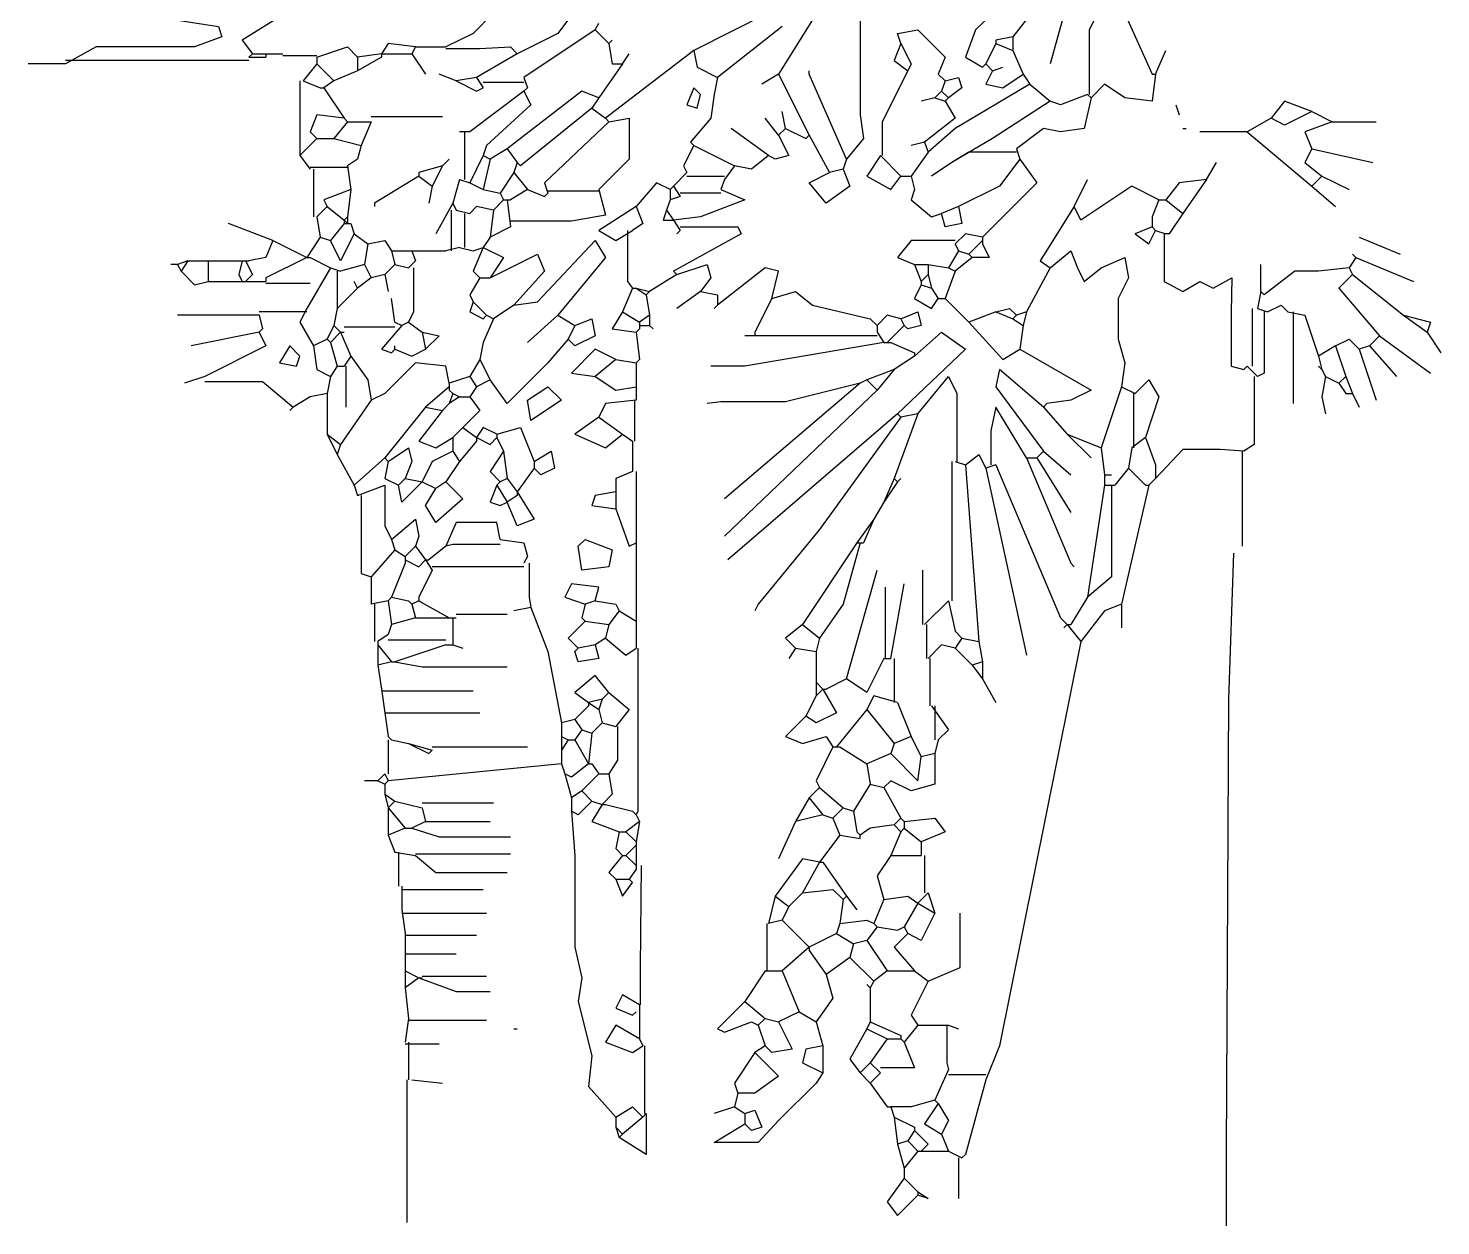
# Model space of a CAD drawing. Header units: inches. Extents: x 76 to 180, y 185 to 403.
# Drawn here: x 88.7 to 158.1, y 185.3 to 244.1 of the extents above; entities that cross this region are included whole.
import ezdxf

# ---------------------------------------------------------------- set-up
doc = ezdxf.new("R2010")
doc.units = ezdxf.units.IN
doc.header["$MEASUREMENT"] = 0
doc.layers.add('Standard', color=7, linetype='Continuous')

# ---------------------------------------------------------------- blocks, each defined once
blk = doc.blocks.new('A$C0E4205D2')
at = {"layer": 'Standard', "color": 3, "linetype": 'Continuous'}
for points in [[(62.25, 59.833), (62.25, 61.499), (59.332, 58.665), (58.833, 57.333), (59.666, 56.833), (59.833, 56.999)], [(51.332, 59.166), (53.166, 60.999), (53.667, 59.666), (53.667, 54.5), (53.833, 53.333), (53, 52.333)], [(64, 60.666), (62.999, 56.999)], [(65.999, 60.832), (64.915, 58.665), (64.915, 55.499)], [(65.999, 60.832), (66.499, 59.833), (67.999, 56.499), (68.166, 56.499)], [(39.833, 59.833), (38.832, 58.499), (36.833, 57.5)], [(62.332, 59.833), (61.166, 58.333)], [(17.833, 59.499), (22.166, 58.833), (22.333, 58.333), (20.999, 57.832), (16.167, 57.832), (14.667, 56.999)], [(25.499, 59.499), (23.332, 58.166), (23.833, 57.5)], [(32.832, 59.499), (35.666, 59.499), (34.666, 58.499), (33.333, 57.832)], [(40.666, 58.665), (40.833, 59)], [(49.167, 59.499), (45.5, 57.666)], [(51.332, 59.166), (49.666, 56.499)], [(40.666, 58.665), (37.166, 56.332)], [(40.666, 58.665), (41.333, 57.999)], [(49.832, 58.833), (46.666, 56.332)], [(55.666, 57.999), (55.499, 58.499), (56.5, 58.665), (57.832, 57.333), (57.5, 56.499), (57.832, 56.166)], [(61.166, 58.333), (60.333, 58.166), (60.333, 57.999)], [(61.166, 58.333), (61.166, 57.666)], [(26.999, 57.333), (28.499, 57.832), (28.999, 57.333)], [(31.833, 57.832), (30.499, 57.999), (30.167, 57.5)], [(31.833, 57.832), (31.667, 57.5)], [(31.833, 57.832), (33.333, 57.832)], [(33.333, 57.75), (34.999, 57.75), (36.499, 57.832), (36.833, 57.5)], [(45.5, 57.666), (41.167, 54.332)], [(41.333, 57.999), (41.499, 58.166)], [(41.333, 57.999), (41.499, 56.999), (42, 56.999)], [(45.5, 57.666), (45.667, 56.833), (46.666, 56.332)], [(55.666, 57.999), (55.333, 57.166), (56, 56.667)], [(55.666, 57.999), (56.166, 56.999), (56, 56.667)], [(60.333, 57.999), (59.833, 56.999)], [(60.333, 57.999), (61.166, 57.666)], [(61.166, 57.666), (61.667, 56.499)], [(68.166, 56.499), (68.666, 57.666)], [(14.667, 56.999), (12.833, 56.999)], [(23.666, 57.166), (14.667, 57.166)], [(23.833, 57.5), (23.666, 57.333)], [(23.666, 57.333), (24.5, 57.333)], [(23.833, 57.5), (24.5, 57.5)], [(24.5, 57.5), (24.5, 57.333)], [(24.5, 57.5), (25.333, 57.5)], [(24.5, 57.5), (25.333, 57.5)], [(25.333, 57.416), (26.999, 57.416)], [(26.999, 56.999), (26.332, 56.166)], [(26.999, 57.333), (26.999, 56.999)], [(26.999, 56.999), (27.833, 56.166)], [(30.167, 57.5), (28.999, 57.333)], [(28.999, 57.333), (28.999, 56.667)], [(30.167, 57.333), (28.999, 56.667)], [(30.167, 57.5), (30.167, 57.333)], [(30.167, 57.5), (31.667, 57.5)], [(31.667, 57.5), (32.333, 56.499)], [(36.833, 57.5), (34.833, 56.332)], [(42, 56.999), (40.833, 55.333)], [(42, 56.999), (42.332, 57.5)], [(59.833, 56.999), (60.167, 56.667)], [(26.166, 56.166), (26.166, 52.666), (26.166, 52.499)], [(26.332, 56.166), (27.167, 55.832), (27.333, 55.832)], [(27.833, 56.166), (27.333, 55.832)], [(28.999, 56.667), (27.833, 56.166)], [(33.833, 56.166), (33, 56.499)], [(34.833, 56.332), (33.833, 56.166)], [(33.833, 56.166), (34.833, 55.666), (35.167, 55.832)], [(34.833, 56.332), (35.167, 55.832)], [(37.166, 56.332), (37.332, 55.832), (37.166, 55.666)], [(46.666, 56.332), (46.5, 55.499), (46.333, 54.332), (45.332, 53.166), (45.5, 53)], [(49.666, 56.499), (48.833, 56)], [(49.666, 56.499), (51.166, 53.499)], [(53, 52.333), (51.166, 56.499), (51.166, 56.667)], [(56, 56.667), (54.75, 54.166), (54.75, 52.499)], [(57.832, 56.166), (57.666, 55.666)], [(57.832, 56.166), (58.499, 56.332), (58.665, 55.832), (58, 55.333)], [(60.167, 56.667), (59.833, 56), (60.666, 55.832), (61.667, 56.499)], [(60.167, 56.667), (60.666, 56.833)], [(61.667, 56.499), (62, 56)], [(68.166, 56.499), (67.999, 55.167), (66.666, 55.333), (65.666, 56), (64.999, 55.333)], [(27.333, 55.832), (28.333, 54.332)], [(37.166, 55.666), (34.5, 53.665)], [(37.166, 56.082), (35.167, 56.082)], [(37.166, 55.666), (37.5, 54.999), (35.333, 53), (35.167, 52.499)], [(40.833, 55.333), (39.999, 55.666), (36.333, 52.832)], [(45.5, 55.832), (45.166, 54.999), (45.667, 54.832), (45.833, 55.499), (45.5, 55.832)], [(62, 56), (58.333, 53.833), (56.999, 52.666)], [(57.666, 55.666), (57.333, 55.333)], [(57.666, 55.666), (58, 55.333)], [(62, 56), (62.999, 55.167)], [(64.833, 55.499), (63.499, 54.999), (62.999, 55.167)], [(64.833, 55.499), (64.999, 55.333)], [(40.5, 54.832), (37, 51.999), (36.833, 52.165)], [(40.833, 55.333), (40.5, 54.832)], [(40.5, 54.832), (41.167, 54.332)], [(57.333, 55.333), (56.667, 55.167)], [(57.832, 55.167), (58.333, 54.332), (56.833, 53.166)], [(57.333, 55.333), (57.832, 55.167)], [(58, 55.333), (57.832, 55.167)], [(62.999, 55.167), (60.167, 53.333), (58.167, 52.165)], [(64.999, 55.333), (64.667, 53.833), (63.499, 53.665), (62.666, 53.833), (61.333, 52.832)], [(69.167, 54.999), (69.333, 54.5)], [(75.833, 54.666), (74.5, 55.167), (73.833, 54.332)], [(28.333, 54.332), (26.999, 54.5), (26.666, 53.665), (26.999, 53.333)], [(28.499, 54.166), (27.833, 53.333)], [(28.333, 54.332), (28.499, 54.166)], [(28.499, 54.166), (29.666, 54.166)], [(29.666, 54.166), (29.166, 53)], [(29.666, 54.416), (33.167, 54.416)], [(41.333, 54.166), (38.167, 51.166), (38.333, 50.665)], [(41.333, 54.166), (42.332, 54.332), (42.332, 52.333), (40.833, 50.833)], [(41.167, 54.332), (41.333, 54.166)], [(49.666, 53.499), (48.999, 54.332)], [(50, 53.833), (49.832, 54.666)], [(73.833, 54.332), (72.667, 53.665)], [(75.833, 54.666), (74.5, 53.999), (73.833, 54.332)], [(76.833, 54.166), (75.499, 53.665), (75.833, 52.832)], [(75.833, 54.666), (76.833, 54.166)], [(76.833, 54.166), (78.999, 54.166)], [(34.5, 53.665), (34, 53.665)], [(34.25, 53.665), (34.25, 51.332)], [(49.167, 52.499), (47.333, 53.833)], [(49.666, 53.499), (50.166, 52.499), (49.5, 52.333), (49.167, 52.499)], [(50, 53.833), (49.666, 53.499)], [(50, 53.833), (50.999, 53.333), (51.166, 53.499)], [(51.166, 53.499), (52.167, 51.666)], [(69.499, 53.833), (69.666, 53.833)], [(72.667, 53.665), (70.332, 53.665)], [(72.667, 53.665), (75.833, 50.999)], [(26.999, 53.333), (26.166, 52.499)], [(26.999, 53.333), (27.833, 53.333)], [(27.833, 53.333), (29.166, 53)], [(29.166, 53), (28.999, 52.333), (28.499, 51.999)], [(36.333, 52.832), (35.5, 52.333)], [(36.333, 52.832), (36.833, 52.165)], [(45.5, 53), (45, 51.999), (45.166, 51.666)], [(45.5, 53), (47.499, 51.999)], [(56.833, 53.166), (56.166, 53)], [(56.833, 53.166), (56.999, 52.666)], [(61.333, 52.832), (61.499, 52.333)], [(75.833, 52.832), (75.499, 52.165), (76.332, 51.5)], [(75.833, 52.832), (78.833, 52.165)], [(26.166, 52.499), (26.666, 51.833)], [(33.167, 51.999), (33.499, 52.333)], [(35.167, 52.499), (34.5, 51.166)], [(35.167, 52.499), (35.5, 52.333)], [(35.5, 52.333), (35.167, 50.833)], [(36.833, 52.165), (36.667, 51.666)], [(49.167, 52.499), (48.332, 51.833), (47.499, 51.999)], [(53, 52.333), (52.833, 51.833)], [(54.666, 52.499), (53.999, 51.5), (55.167, 50.833), (55.666, 51.5)], [(54.666, 52.499), (55.666, 51.5)], [(56.999, 52.666), (56.166, 51.5)], [(58.167, 52.165), (57.166, 51.5)], [(61.333, 52.666), (59, 52.666), (58.167, 52.165)], [(61.499, 52.333), (60.5, 50.999), (58.499, 50)], [(61.499, 52.333), (62.332, 51.166), (59.666, 48.499)], [(70.667, 51.332), (71.165, 52.165)], [(28.499, 51.916), (26.666, 51.916)], [(26.833, 51.833), (26.833, 49.499)], [(28.499, 51.999), (28.667, 50.833)], [(31.999, 51.5), (29.832, 50.166), (29.832, 50)], [(33.167, 51.999), (31.999, 51.666), (31.999, 51.5)], [(31.999, 51.5), (32.666, 50.999)], [(33.167, 51.999), (32.666, 50.999)], [(34, 51.332), (33.665, 50.166)], [(34, 51.332), (34.5, 51.166)], [(36.667, 51.666), (36, 50.665)], [(36.667, 51.666), (37.332, 50.833)], [(45.166, 51.666), (44.499, 50.999)], [(45.166, 51.5), (47, 51.5)], [(47, 51.332), (46.832, 50.833)], [(47.499, 51.999), (47, 51.332)], [(52.833, 51.833), (53.166, 50.999), (51.999, 50.166), (51.166, 51.166), (52.167, 51.666)], [(52.833, 51.833), (52.167, 51.666)], [(55.666, 51.5), (56.166, 51.5)], [(56.166, 51.5), (56.332, 50.833), (56.166, 50.333), (57.166, 49.499), (57.666, 49.666)], [(64.166, 50), (64.833, 51.332)], [(70.667, 51.332), (69.333, 51.166), (68.666, 50.333)], [(70.667, 51.332), (69.499, 49.666)], [(76.332, 51.5), (75.833, 50.999)], [(76.332, 51.5), (77.666, 50.833)], [(28.667, 50.833), (27.333, 50.333), (27.499, 50)], [(28.667, 50.833), (28.499, 49.499)], [(32.666, 50.999), (32.5, 50.166)], [(34.5, 51.166), (35.167, 50.833)], [(35.167, 50.833), (36, 50.665)], [(36, 50.665), (36.166, 50.333)], [(37.332, 50.833), (36.499, 50.333)], [(40.833, 50.833), (41.167, 49.582), (39.499, 49.29), (36.499, 49.29)], [(37.332, 50.833), (38.167, 50.499), (38.333, 50.665)], [(40.833, 50.749), (38.333, 50.749)], [(44.333, 50.833), (43.666, 51.166), (42.667, 50)], [(44.499, 50.999), (44.333, 50.833)], [(44.333, 50.833), (44.333, 50.333)], [(44.499, 50.999), (44.833, 50.499)], [(46.832, 50.833), (48, 50.333), (45.833, 49.499), (44.499, 49.333)], [(46.832, 50.665), (44.833, 50.665)], [(68.333, 50.333), (67, 50.999), (64.499, 49.333), (64.166, 50)], [(75.833, 50.999), (76.999, 50)], [(27.499, 50), (26.999, 49.499)], [(27.499, 50), (28.333, 49.333)], [(33.665, 50.166), (32.832, 48.666)], [(33.665, 50.166), (33.833, 49.832)], [(35.666, 49.832), (34.833, 50), (34.5, 49.666)], [(36.166, 50.333), (35.666, 49.832)], [(36.166, 50.333), (36.333, 50.333)], [(36.333, 50.333), (36.499, 50.333)], [(36.333, 50.333), (36.499, 48.999)], [(42.667, 50), (40.833, 48.833), (41.666, 48.332), (42.499, 48.833)], [(42.667, 50), (42.999, 49.165), (42.499, 48.833)], [(44.333, 50.333), (44.167, 49.832)], [(44.833, 50.499), (44.333, 50.333)], [(58.499, 50), (57.666, 49.666)], [(58.499, 50), (58.665, 49.165), (57.832, 48.999), (57.666, 49.666)], [(64.166, 50), (62.5, 47.333), (62.999, 46.999)], [(68.333, 50.333), (67.999, 49.499), (67.999, 48.999)], [(68.333, 50.333), (68.666, 50.333)], [(68.666, 50.333), (69.499, 49.666)], [(26.999, 49.499), (27.167, 48.499)], [(28.499, 49.499), (28.333, 49.333)], [(28.333, 49.333), (28.333, 49.165)], [(28.333, 49.333), (28.499, 49.165)], [(28.499, 49.499), (28.499, 49.165)], [(33.583, 49.832), (33.583, 47.833)], [(33.833, 49.832), (34.5, 49.666)], [(34.25, 49.666), (34.25, 48)], [(35.666, 49.832), (35.5, 48.499)], [(44.167, 49.832), (44, 49.333), (44.499, 49.333)], [(44.167, 49.832), (44.499, 49.333)], [(44.499, 49.333), (44.833, 48.833)], [(69.499, 49.666), (68.832, 48.666), (68.666, 48.666)], [(24.832, 48.332), (22.667, 49.165)], [(28.333, 49.165), (27.666, 48.332)], [(28.833, 48.666), (28.166, 47.333), (27.666, 48.332)], [(28.333, 49.165), (28.499, 49.165)], [(28.499, 49.165), (28.667, 49.165)], [(28.667, 49.165), (28.833, 48.666)], [(28.833, 48.666), (29.5, 48.166)], [(36.499, 48.999), (35.5, 48.499)], [(42.25, 48.833), (42.25, 46.333), (42.499, 45.999)], [(44.833, 48.999), (47.667, 48.999), (47.833, 48.666), (44.499, 46.832), (44.666, 46.666)], [(44.833, 48.833), (44.666, 48.666)], [(59.666, 48.499), (58.833, 48.666), (58.333, 48.166)], [(67.999, 48.999), (67.166, 48.666), (67.833, 48.166), (68.166, 48.833)], [(67.999, 48.999), (68.166, 48.833)], [(68.166, 48.833), (68.666, 48.666)], [(68.582, 48.666), (68.582, 46.333), (69.499, 45.833), (70.332, 46.333), (70.999, 45.999), (71.916, 46.5), (71.875, 44.833), (71.875, 42.166), (72.499, 42), (72.667, 42.166)], [(24.832, 48.332), (24.5, 47.499), (23.666, 47.333)], [(24.832, 48.332), (26.5, 47.499)], [(27.167, 48.499), (26.5, 47.499)], [(27.167, 48.499), (27.666, 48.332)], [(29.5, 48.166), (29.333, 47.166)], [(29.5, 48.166), (30.333, 48.332), (30.666, 47.833)], [(34, 48), (33.333, 47.833)], [(34, 48), (34.666, 47.833), (35.167, 48)], [(35.167, 48), (34.666, 46.832), (34.999, 46.5)], [(35.5, 48.499), (35.167, 48)], [(35.167, 48), (36.166, 47.499), (35.5, 46.5)], [(36.667, 45.166), (37.833, 45.332), (40.666, 48.332), (41.167, 47.499), (38.832, 44.666)], [(58.333, 48.332), (56.166, 48.332), (55.499, 47.499), (56.332, 47.166)], [(58.333, 48.166), (58.499, 47.833)], [(59.666, 48.332), (59, 47.665)], [(59.666, 48.166), (59.999, 47.499), (59.166, 47.499)], [(59.666, 48.499), (59.666, 48.332)], [(59.666, 48.332), (59.666, 48.166)], [(78.166, 48.499), (80.167, 47.665)], [(20.166, 47.166), (19.833, 47.166)], [(20.667, 47.333), (20.166, 47.166)], [(20.166, 47.166), (20.332, 46.832)], [(20.667, 47.333), (20.332, 46.832)], [(20.667, 47.333), (21.666, 47.333)], [(21.666, 47.333), (23.332, 47.333)], [(21.666, 47.333), (21.666, 46.333)], [(23.332, 47.333), (23.166, 46.666), (23.332, 46.333)], [(23.332, 47.333), (23.5, 47.333)], [(23.5, 47.333), (23.666, 47.333)], [(23.5, 47.333), (23.833, 46.666), (23.5, 46.333)], [(26.5, 47.499), (24.5, 46.5), (24.5, 46.333)], [(26.5, 47.499), (26.666, 47.499)], [(26.666, 47.499), (27.666, 46.999)], [(29.333, 47.166), (28.166, 46.832)], [(29.333, 47.166), (29.666, 46.5)], [(30.833, 47.166), (30.333, 46.666)], [(30.666, 47.833), (31.667, 47.833)], [(30.666, 47.833), (30.833, 47.166)], [(30.833, 47.166), (31.5, 46.999)], [(31.667, 47.833), (31.833, 47.333), (31.5, 46.999)], [(31.667, 47.833), (33.333, 47.833)], [(35.5, 46.5), (37.833, 47.665), (38.167, 46.832), (36.667, 45.166)], [(44.666, 46.666), (46.165, 47.166), (46.333, 46.5), (45.833, 45.833)], [(56.332, 47.166), (56.999, 47.166)], [(56.332, 47.166), (56.667, 46.333)], [(56.999, 47.166), (58, 46.999)], [(56.999, 47.166), (56.999, 46.666)], [(58.499, 47.833), (58, 46.999)], [(59.166, 47.499), (58.333, 46.832)], [(58.499, 47.833), (59, 47.665)], [(59, 47.665), (59.166, 47.499)], [(62.999, 46.999), (64, 47.833), (64.333, 46.999), (64.667, 46.333), (65.5, 46.999), (66.666, 47.499), (66.833, 46.5), (66.333, 45.499), (66.333, 43.5), (66.666, 42.332), (66.499, 41.165)], [(73.332, 45.833), (73.332, 47.166)], [(78, 47.499), (77.666, 46.999)], [(78, 47.499), (77.833, 47.665)], [(78, 47.499), (80.833, 46.333)], [(20.332, 46.832), (20.999, 46.165), (21.666, 46.333)], [(27.666, 46.999), (26.5, 45)], [(27.666, 46.999), (28.166, 46.832)], [(28, 46.832), (28, 45.166), (28, 45)], [(29.666, 46.5), (28.999, 45.999)], [(30.333, 46.666), (29.666, 46.5)], [(30.333, 46.666), (30.499, 45.833)], [(31.749, 46.999), (31.749, 44.833), (31.5, 44.333)], [(34.999, 46.5), (34.5, 45.666), (34.666, 45.332)], [(34.999, 46.5), (35.5, 46.5)], [(44.666, 46.666), (43.333, 45.833)], [(49.333, 45.499), (49.666, 46.832), (48.999, 46.999), (46.666, 45.166)], [(56.999, 46.666), (56.667, 46.333)], [(56.999, 46.666), (57.166, 45.999)], [(58.333, 46.832), (57.832, 45.499)], [(58, 46.999), (58.333, 46.832)], [(62.999, 46.999), (61.833, 44.833)], [(77.666, 46.999), (76.166, 46.832), (75, 46.832), (73.5, 45.666), (73.332, 45.833)], [(77.833, 46.666), (77.167, 45.999), (79.166, 43.666)], [(77.666, 46.999), (77.833, 46.666)], [(77.833, 46.666), (80.333, 44.666)], [(21.666, 46.333), (23.332, 46.333)], [(23.332, 46.333), (23.5, 46.333)], [(23.5, 46.333), (23.666, 46.333)], [(23.666, 46.333), (24.5, 46.333)], [(24.5, 46.249), (26.666, 46.249)], [(28.999, 45.999), (28, 45)], [(28.999, 45.999), (28.833, 46.333)], [(42.499, 45.999), (42, 44.833)], [(42.499, 45.999), (42.667, 45.999)], [(42.667, 45.999), (43.166, 45.666)], [(42.667, 45.999), (43.333, 45.833)], [(43.333, 45.833), (43.166, 45.666)], [(45.833, 45.833), (44.666, 45)], [(45.833, 45.833), (46.666, 45.666), (46.666, 45.166)], [(49.333, 45.499), (50.499, 45.833), (51.332, 45.166), (54.166, 44.499), (54.5, 44.167)], [(56.667, 46.165), (56.332, 45.499), (57.166, 45), (57.5, 45.499)], [(56.667, 46.333), (56.667, 46.165)], [(56.667, 46.165), (57.166, 45.999)], [(57.166, 45.999), (57.5, 45.499)], [(73.332, 45.833), (73.166, 45)], [(30.833, 44.333), (30.666, 45.499)], [(34.666, 45.332), (34.5, 44.833), (35.167, 44.499), (35.333, 44.666)], [(34.666, 45.332), (35.333, 44.666)], [(36.667, 45.166), (35.666, 44.499)], [(43.166, 45.666), (43.333, 44.666)], [(46.666, 45.166), (46.5, 45)], [(49.333, 45.499), (48.5, 43.832), (48.5, 43.666)], [(57.5, 45.499), (57.832, 45.499)], [(57.832, 45.499), (59, 44.333)], [(73.666, 44.833), (74.333, 45.166), (74.666, 44.833)], [(24.167, 44.666), (20.166, 44.666)], [(26.5, 44.833), (24.167, 44.833)], [(24.167, 44.666), (24.333, 43.999), (24.167, 43.832)], [(26.5, 45), (26.166, 44.333), (26.833, 43.166)], [(28, 45), (27.833, 44.167)], [(35.666, 44.499), (35.167, 43.332), (34.999, 42.499)], [(35.333, 44.666), (35.666, 44.499)], [(38.832, 44.666), (37.332, 43.332)], [(38.832, 44.666), (39.667, 44.167)], [(39.667, 44.167), (40.5, 44.499), (40.666, 43.666), (39.667, 43.166), (39.333, 43.5)], [(42, 44.833), (41.499, 43.999), (42.667, 43.832)], [(42, 44.833), (42.833, 44.333)], [(43.333, 44.666), (42.833, 44.333)], [(43.333, 44.666), (43.333, 44.167)], [(55.666, 44.499), (54.999, 44.666), (54.5, 44.167)], [(55.666, 44.499), (56.5, 44.833), (56.667, 44.167), (56, 43.999), (55.833, 44.167)], [(55.666, 44.499), (55.833, 44.167)], [(60.333, 44.833), (59, 44.333)], [(60.333, 44.833), (61, 45), (61.333, 44.666)], [(60.333, 44.833), (61.166, 44.499)], [(61.333, 44.666), (61.166, 44.499)], [(61.166, 44.499), (61.667, 44.167)], [(61.833, 44.833), (61.333, 44.666)], [(61.833, 44.833), (61.667, 44.167)], [(72.916, 45), (72.916, 42.166)], [(73.166, 45), (73.666, 44.833)], [(73.5, 44.833), (73.5, 41.832), (73.166, 41.666)], [(74.666, 44.833), (75.499, 44.666), (76.166, 42.667)], [(74.916, 44.833), (74.916, 40.332)], [(80.333, 44.666), (81.5, 43.832)], [(80.333, 44.666), (81.667, 44.333), (81.5, 43.832)], [(24.167, 43.832), (20.833, 43.166)], [(24.167, 43.832), (24.5, 43.166), (21.5, 41.666)], [(27.833, 44.167), (27.499, 43.5)], [(28.166, 43.832), (27.666, 43.332)], [(27.833, 44.167), (28.166, 43.832)], [(28.166, 43.832), (28.333, 43.832)], [(28.166, 43.832), (28.667, 42.667)], [(30.833, 44.083), (28.333, 44.083)], [(31.166, 44.167), (30.167, 42.999), (30.666, 42.833), (30.833, 42.999)], [(30.833, 44.333), (31.166, 44.167)], [(31.5, 44.333), (31.166, 44.167)], [(31.5, 44.333), (32.166, 43.832)], [(32.166, 43.832), (32.333, 42.999)], [(32.166, 43.832), (33, 43.666), (32.333, 42.999)], [(39.667, 44.167), (39.333, 43.5)], [(42.833, 43.999), (42.667, 43.832)], [(42.667, 43.832), (42.833, 42.499), (42.667, 42.332)], [(42.833, 44.333), (42.833, 44.167)], [(42.833, 44.167), (42.833, 43.999)], [(42.833, 44.167), (43.333, 44.167)], [(43.333, 44.167), (43.5, 43.999)], [(54.5, 44.167), (54.5, 43.832)], [(54.5, 43.832), (54.832, 43.332)], [(55.833, 44.167), (54.999, 43.332)], [(56.332, 42.667), (57.666, 43.832), (58.833, 42.999), (55.499, 39.833)], [(59, 44.333), (60.666, 42.499), (61.499, 42.999)], [(61.667, 44.167), (61.499, 42.999)], [(81.5, 43.832), (82.166, 42.833)], [(25.667, 43.166), (25.166, 42.332), (25.999, 42.166), (26.166, 42.667), (25.667, 43.166)], [(27.499, 43.5), (26.833, 43.166)], [(26.833, 43.166), (26.999, 42), (27.666, 41.666)], [(27.499, 43.5), (27.666, 43.332)], [(27.666, 43.332), (28, 42.166)], [(30.833, 42.999), (30.833, 43.166)], [(30.833, 42.999), (31.667, 42.667), (32.333, 42.999)], [(39.333, 43.5), (38.333, 42.332), (36.333, 40.332), (35.5, 41.499)], [(41.666, 42.499), (40.666, 42.999), (39.499, 41.832), (40.666, 41.666)], [(54.832, 43.332), (48, 42.166), (46.333, 42.166)], [(48.5, 43.666), (48, 43.666)], [(54.5, 43.666), (48.666, 43.666), (48.5, 43.666)], [(54.832, 43.332), (54.999, 43.332)], [(54.999, 43.332), (55.167, 43.332)], [(55.167, 43.332), (56.332, 42.833), (56.332, 42.667)], [(61.499, 42.999), (64.999, 40.999), (64, 40.5), (62.833, 40.332), (62.666, 40.166)], [(76.999, 43.166), (76.166, 42.667)], [(76.999, 43.166), (77.666, 43.5), (78.166, 42.999)], [(76.999, 43.166), (77.499, 41.666)], [(78.667, 43.166), (78.166, 42.999)], [(78.166, 42.999), (78.999, 40.5)], [(79.166, 43.666), (78.667, 43.166)], [(78.667, 43.166), (79.999, 41.666)], [(79.166, 43.666), (81.667, 41.832)], [(28.667, 42.667), (28.333, 42.166)], [(28.667, 42.667), (29.5, 41.499), (29.666, 40.5)], [(33.499, 41.333), (33.333, 42.166), (31.833, 42.332), (30.333, 40.833), (29.666, 40.5)], [(34.999, 42.499), (34.5, 41.666)], [(34.999, 42.499), (35.5, 41.499)], [(41.666, 42.499), (40.666, 41.666)], [(41.666, 42.499), (42.667, 42.332)], [(42.667, 42.332), (42.667, 41.165)], [(56.332, 42.667), (55.333, 42)], [(76.166, 42.667), (76.332, 42)], [(21.5, 41.666), (20.5, 41.333)], [(27.666, 41.666), (27.499, 40.833)], [(28, 42.166), (27.666, 41.666)], [(28, 42.166), (28.333, 42.166)], [(28.416, 42.166), (28.416, 40.166)], [(34.5, 41.666), (33.499, 41.333)], [(34.5, 41.666), (34.833, 41.165)], [(40.666, 41.666), (41.666, 40.999), (42.667, 41.165)], [(55.333, 42), (53.999, 41.499)], [(55.333, 42), (54.5, 40.999)], [(56.5, 39.833), (58, 41.666), (58.417, 40.833), (58.417, 37.5)], [(62.666, 40.166), (60.5, 42), (60.333, 41.165), (62.666, 37.999)], [(73, 41.666), (73, 38.333), (72.499, 37.999)], [(72.667, 42.166), (73.166, 41.666)], [(76.332, 42), (76.166, 42.166)], [(76.332, 42), (76.5, 41.666)], [(76.5, 41.666), (76.332, 40.666), (76.5, 39.833)], [(76.5, 41.666), (77.167, 41.333)], [(77.499, 41.666), (77.167, 41.333)], [(77.499, 41.666), (77.833, 40.833)], [(21.5, 41.415), (24.333, 41.415), (25.833, 40.166)], [(33.499, 41.165), (32.333, 40.166)], [(33.499, 41.333), (33.499, 41.165)], [(33.499, 41.165), (33.499, 40.999)], [(33.499, 40.999), (33.665, 40.833)], [(34.833, 41.165), (34.5, 40.666)], [(35.5, 41.499), (34.833, 41.165)], [(38.333, 41.165), (39, 40.5), (37.5, 39.499), (37.332, 40.5), (38.333, 41.165)], [(42.667, 41.165), (42.667, 40.5)], [(53.667, 41.333), (50, 40.416), (46.832, 40.416), (46.165, 40.332)], [(53.667, 41.333), (47, 35.666)], [(54.5, 40.999), (47, 33.833)], [(53.999, 41.499), (53.667, 41.333)], [(53.999, 41.499), (54.5, 40.999)], [(66.499, 41.165), (65.5, 38.165)], [(66.499, 41.165), (67.166, 40.833)], [(67.166, 40.833), (67.833, 41.499), (68.333, 40.666), (67.667, 38.666)], [(77.167, 41.333), (77.499, 40.833), (77.833, 40.833)], [(27.499, 40.833), (26.666, 40.666), (25.833, 40.166)], [(27.499, 40.833), (27.499, 38.832)], [(29.666, 40.5), (28.166, 38.333)], [(33.499, 40.332), (33.167, 39.999)], [(33.665, 40.833), (33.499, 40.332)], [(34, 40.666), (33.499, 40.332)], [(33.665, 40.833), (34, 40.666)], [(34, 40.666), (34.5, 40.666)], [(34.5, 40.666), (34.999, 39.999), (34.166, 39.166)], [(42.667, 40.5), (41.167, 40.332), (40.833, 39.665)], [(42.583, 40.5), (42.583, 38.499)], [(67.082, 40.833), (67.082, 38.165)], [(77.833, 40.833), (78.166, 40.166)], [(25.833, 40.166), (25.667, 39.999)], [(32.333, 40.166), (30.333, 37.666)], [(33.167, 39.999), (31.999, 38.499), (32.832, 38.165), (33.665, 38.666)], [(32.333, 40.166), (33.167, 39.999)], [(40.833, 39.665), (39.667, 38.832), (41.167, 38.165), (42, 38.832)], [(40.833, 39.665), (42, 38.832)], [(55.499, 39.833), (47.166, 32.666)], [(55.666, 39.665), (51.666, 34.166), (48.666, 30.499), (48.5, 30.167)], [(56.5, 39.833), (55.333, 36.665)], [(55.499, 39.833), (55.666, 39.665)], [(56.5, 39.833), (55.666, 39.665)], [(61.833, 37.666), (60.333, 40.166), (60.083, 39), (60.083, 37.332)], [(62.666, 40.166), (63.832, 38.832)], [(27.499, 38.832), (28, 37.833)], [(27.499, 38.832), (28.166, 38.333)], [(34.166, 39.166), (33.665, 38.666)], [(34.166, 39.166), (34.833, 38.666)], [(35.832, 38.832), (35.167, 39.166), (34.833, 38.666)], [(35.832, 38.832), (37, 39.166), (37.666, 37.5)], [(35.832, 38.832), (35.832, 38.666)], [(42, 38.832), (42.499, 38.499)], [(63.832, 38.832), (65.5, 38.165)], [(63.832, 38.832), (64.999, 37.666)], [(28.166, 38.333), (28, 37.833)], [(30.499, 37.5), (31.5, 38.165), (31.667, 37.5), (31.332, 36.665)], [(33.665, 38.666), (33.665, 37.999)], [(34.833, 38.499), (34, 37.5)], [(34.833, 38.666), (34.833, 38.499)], [(34.833, 38.666), (35.5, 38.333), (35.832, 38.666)], [(35.832, 38.666), (36.166, 37.999)], [(42.499, 38.499), (42.499, 36.999)], [(65.5, 38.165), (65.666, 36.833)], [(67, 38.165), (66.833, 37.166)], [(67.667, 38.666), (67, 38.165)], [(67.667, 38.666), (68.166, 37.332), (68.166, 36.665)], [(28, 37.833), (28.833, 36.333)], [(30.333, 37.666), (28.833, 36.333)], [(30.333, 37.666), (30.499, 37.5)], [(30.499, 37.5), (30.333, 36.665), (31, 36.333)], [(33.665, 37.999), (32.666, 37.5), (32.166, 36.499)], [(34, 37.5), (33.333, 36.499)], [(33.665, 37.999), (34, 37.5)], [(36.166, 37.999), (35.5, 36.999), (36, 36.499)], [(36.166, 37.999), (36.333, 36.665)], [(37.666, 37.5), (38.499, 37.999), (38.666, 37.166), (37.999, 36.833), (37.666, 37.166)], [(37.666, 37.5), (37.666, 37.166)], [(58.167, 37.5), (58.167, 30.666)], [(58.333, 37.5), (58.833, 37.332)], [(58.833, 37.332), (59.5, 37.833), (59.833, 37.166)], [(61.833, 37.666), (62.332, 37.666)], [(61.833, 37.666), (64, 32.5), (64.166, 32.333)], [(62.666, 37.999), (62.332, 37.666)], [(62.332, 37.666), (64, 34.999)], [(62.666, 37.999), (64, 36.833)], [(72.499, 37.999), (71.333, 38.083), (69.499, 38.083), (68.166, 36.665)], [(72.417, 37.999), (72.417, 33.333)], [(37.666, 37.166), (36.833, 35.999)], [(42.499, 36.999), (41.666, 36.665), (41.666, 35.999)], [(42.667, 36.999), (42.667, 34), (42.667, 33.499)], [(58.833, 37.332), (59.5, 28.665)], [(60.333, 37.332), (59.833, 37.166)], [(59.833, 37.166), (61.833, 28)], [(60.333, 37.332), (63.499, 29.832), (63.832, 29.5)], [(65.666, 36.833), (65.999, 36.833)], [(65.666, 36.833), (65.666, 36.333)], [(66.833, 37.166), (66.167, 36.333)], [(66.833, 37.166), (67.667, 36.333), (67.833, 36.333)], [(28.833, 36.333), (28.999, 35.832)], [(28.999, 35.832), (30.333, 36.333), (30.333, 34.332), (30.666, 33.665)], [(31.332, 36.665), (31, 36.333)], [(32.166, 36.499), (31.166, 35.5), (31, 36.333)], [(31.332, 36.665), (32.166, 36.499)], [(32.166, 36.499), (32.832, 36.166)], [(33.333, 36.499), (34.166, 35.666), (32.832, 34.499), (32.333, 35.333), (32.832, 36.166)], [(33.333, 36.499), (32.832, 36.166)], [(35.832, 36.333), (35.5, 35.5), (36, 35.333), (36.333, 35.5)], [(36, 36.499), (35.832, 36.333)], [(35.832, 36.333), (36.333, 35.5)], [(36.333, 36.665), (36, 36.499)], [(36.333, 36.665), (36.833, 35.999)], [(55.333, 36.665), (54.832, 35.5)], [(55.499, 36.499), (54.832, 35.5)], [(55.333, 36.665), (55.499, 36.499)], [(55.499, 36.499), (55.666, 36.665)], [(65.666, 36.333), (64.833, 30.832)], [(65.999, 36.333), (65.999, 31.833), (64.833, 30.832)], [(65.666, 36.333), (66.167, 36.333)], [(67.833, 36.333), (66.499, 30.499)], [(68.166, 36.665), (67.833, 36.333)], [(29.166, 35.832), (29.166, 31.999), (29.666, 31.833)], [(36.833, 35.999), (37.666, 34.666), (36.833, 34.332), (36.333, 35.5)], [(36.833, 35.832), (36.333, 35.5)], [(36.833, 35.999), (36.833, 35.832)], [(41.666, 35.999), (40.666, 35.832), (40.5, 35.333), (41.666, 35.165)], [(41.666, 35.999), (41.666, 35.165)], [(54.832, 35.5), (54.333, 34.666)], [(41.666, 35.165), (42.332, 33.333), (42.667, 33.499)], [(30.666, 33.665), (31.833, 34.666), (31.999, 33.833), (31.833, 33.333)], [(36, 33.665), (35.832, 34.499), (33.833, 34.499), (33.333, 33.333)], [(54.333, 34.666), (53.499, 33.499)], [(54.333, 34.666), (53.833, 33.499)], [(30.666, 33.665), (30.833, 33.166)], [(31.833, 33.333), (31.332, 32.832)], [(31.833, 33.333), (32.333, 32.666)], [(33.333, 33.333), (32.5, 32.666)], [(36, 33.415), (33.665, 33.415), (33.333, 33.333)], [(36, 33.665), (37.166, 33.499), (37.332, 32.832), (37.166, 32.5)], [(40.166, 33.665), (41.499, 33.166), (41.333, 32.333), (39.999, 32.166), (39.833, 33.333), (40.166, 33.665)], [(42.667, 33.499), (42.667, 29.666)], [(53.499, 33.499), (50.833, 29.5)], [(53.667, 33.499), (52.833, 30.499), (51.666, 28.833)], [(53.499, 33.499), (53.667, 33.499)], [(53.667, 33.499), (53.833, 33.499)], [(30.833, 33.166), (29.666, 31.833)], [(30.833, 33.166), (31.332, 32.832)], [(31.332, 32.832), (31.332, 32.666)], [(31.332, 32.666), (31.332, 32.5)], [(31.332, 32.666), (31.999, 32.333), (32.333, 32.666)], [(32.333, 32.666), (32.5, 32.666)], [(32.333, 32.666), (32.666, 32.166)], [(72, 32.999), (71.75, 25.833), (71.625, 3.665), (71.625, 0)], [(31.332, 32.5), (30.666, 30.832)], [(32.666, 32.166), (31.999, 30.832), (31.999, 30.666)], [(37.166, 32.333), (32.666, 32.333)], [(37.416, 32.5), (37.416, 30.832), (37.5, 30.333)], [(53, 26.833), (54.5, 32.166)], [(56.749, 29.5), (56.749, 32.166)], [(29.666, 31.833), (29.666, 30.499)], [(40.666, 30.666), (40.833, 31.332), (39.499, 31.499), (39.166, 30.832), (40.166, 30.499)], [(54.916, 27.832), (54.916, 31.332)], [(55.167, 27.832), (55.833, 31.499)], [(30.499, 30.666), (29.666, 30.499)], [(30.666, 30.832), (30.499, 30.666)], [(30.499, 30.666), (30.666, 29.5)], [(30.666, 30.832), (31.5, 30.666), (31.667, 30.499)], [(31.999, 30.666), (31.667, 30.499)], [(31.999, 30.666), (33.499, 29.832)], [(40.666, 30.666), (40.166, 30.499)], [(40.666, 30.666), (41.666, 30.499), (41.833, 30.167)], [(58, 30.666), (56.833, 29.5)], [(58, 30.666), (58.333, 29.166), (58.665, 28.833)], [(64.833, 30.832), (64, 29.5)], [(29.832, 30.499), (29.832, 28.665)], [(31.833, 29.832), (30.666, 29.5)], [(31.667, 30.499), (31.833, 29.832)], [(31.833, 29.832), (33.499, 29.832)], [(33.499, 29.832), (33.665, 29.832)], [(33.665, 29.832), (33.833, 29.832)], [(33.665, 29.832), (33.665, 28.499)], [(33.833, 29.999), (36.333, 29.999)], [(37.5, 30.333), (36.667, 30.167)], [(37.5, 30.333), (38.333, 28.166), (39, 24.666)], [(40.166, 30.499), (39.999, 29.832), (40.166, 29.666)], [(41.833, 30.167), (41.333, 29.5)], [(41.833, 30.167), (42.667, 29.666)], [(66.499, 30.499), (65.666, 30.167), (64.499, 28.665)], [(66.499, 30.499), (66.499, 29.332)], [(30.666, 29.5), (30.499, 28.999)], [(40.166, 29.666), (39.333, 28.833), (39.833, 28.332)], [(40.166, 29.666), (41.333, 29.5)], [(41.333, 29.5), (41.167, 28.833)], [(42.667, 29.666), (42.667, 28.332)], [(50.833, 29.5), (50, 28.833), (50.499, 28.332)], [(50.833, 29.5), (51.666, 28.833)], [(56.917, 29.5), (56.917, 27.832)], [(63.832, 29.5), (63.666, 29.332)], [(63.832, 29.5), (64, 29.5)], [(63.832, 29.5), (64.499, 28.665)], [(30.499, 28.999), (29.999, 28.665)], [(29.999, 28.665), (29.999, 28.499)], [(29.999, 28.499), (29.999, 28.332)], [(29.999, 28.499), (30.666, 27.666)], [(30.499, 28.749), (33.333, 28.749)], [(33.333, 28.499), (30.833, 27.666)], [(33.333, 28.499), (33.665, 28.499)], [(33.665, 28.499), (34.166, 28.332)], [(40.666, 28.499), (40.833, 27.832), (39.833, 27.666), (39.667, 28.166), (39.833, 28.332)], [(40.666, 28.499), (39.833, 28.332)], [(41.167, 28.833), (40.666, 28.499)], [(41.167, 28.833), (42.166, 28), (42.667, 28.332)], [(51.666, 28.833), (51.5, 28.166)], [(58.333, 28.332), (57.666, 28.499), (56.999, 27.832)], [(58.665, 28.833), (58.333, 28.332)], [(58.665, 28.833), (59.5, 28.665)], [(59.5, 28.665), (59.666, 27.666)], [(64.499, 28.665), (60.5, 8.833), (59.833, 7.165)], [(29.999, 28.332), (29.999, 27.499)], [(42.749, 28.332), (42.749, 20.332), (42.667, 20.166)], [(50.499, 28.332), (50.166, 27.832)], [(50.499, 28.332), (51.5, 28.166)], [(51.5, 28.166), (51.5, 26.666)], [(54.832, 27.832), (53.999, 26.166), (53, 26.833)], [(54.832, 27.832), (55.167, 27.832)], [(55.333, 27.832), (55.333, 25.665)], [(57.083, 27.832), (57.083, 25.499)], [(58.333, 28.332), (59.166, 27.499)], [(30.666, 27.666), (29.999, 27.499)], [(29.999, 27.499), (30.167, 26.332)], [(30.666, 27.666), (30.833, 27.666)], [(30.833, 27.666), (32.166, 27.415), (36.333, 27.415)], [(59.666, 27.666), (59.166, 27.499)], [(59.166, 27.499), (59.666, 26.833)], [(59.666, 27.666), (59.666, 26.833)], [(41.333, 26.166), (40.666, 26.999), (39.667, 26.166), (40.333, 25.665)], [(51.5, 26.666), (51.5, 25.999)], [(51.5, 26.666), (51.833, 26.332)], [(53, 26.833), (51.999, 26.332)], [(59.666, 26.833), (60.333, 25.665)], [(30.167, 26.332), (30.333, 25.166)], [(30.167, 26.25), (34.666, 26.25)], [(40.999, 25.833), (40.333, 25.665)], [(40.333, 25.665), (40.333, 25.499)], [(40.333, 25.665), (40.833, 25.333)], [(40.999, 25.833), (40.833, 25.333)], [(41.333, 26.166), (40.999, 25.833)], [(41.333, 26.166), (42.332, 25.333), (41.666, 24.499)], [(51.833, 26.332), (52.499, 25.166), (51.5, 24.666), (50.999, 25)], [(51.5, 25.999), (50.999, 25)], [(51.833, 26.332), (51.5, 25.999)], [(51.833, 26.332), (51.999, 26.332)], [(55.499, 25.665), (54.333, 25.999), (53.999, 25.333)], [(55.499, 25.665), (56.166, 23.999)], [(30.333, 25.166), (34.999, 25.166)], [(30.333, 25.166), (30.499, 23.999), (30.666, 23.833)], [(40.333, 25.499), (39.667, 24.832)], [(40.833, 25.333), (40.999, 24.666)], [(50.999, 25), (50, 23.999), (50.833, 23.666), (51.999, 23.999), (52.333, 23.498)], [(53.999, 25.333), (52.499, 23.498)], [(53.999, 25.333), (55.333, 23.666)], [(57.166, 25.499), (58, 24.333), (57.5, 23.833)], [(57.333, 25.499), (57.333, 23.833)], [(39.667, 24.832), (39, 24.666)], [(39, 24.666), (39, 23.999)], [(39.667, 24.832), (39.999, 24.333)], [(39.999, 24.333), (39.667, 23.833)], [(39.999, 24.333), (40.5, 24.165)], [(40.999, 24.666), (40.5, 24.165)], [(40.999, 24.666), (41.666, 24.499)], [(41.75, 24.499), (41.75, 22.833), (41.333, 22.166)], [(30.499, 23.833), (30.499, 22.166)], [(30.666, 23.833), (31.5, 23.666)], [(31.5, 23.666), (32.666, 23.332)], [(31.5, 23.666), (32.5, 23.166), (32.666, 23.332)], [(39, 23.999), (39.333, 23.833)], [(39, 23.999), (39, 23.332)], [(39.333, 23.833), (39, 23.332)], [(39.333, 23.833), (39.667, 23.833)], [(39.667, 23.833), (40.333, 22.665)], [(40.5, 24.165), (40.333, 22.665)], [(55.333, 23.666), (55.167, 23.166)], [(56.166, 23.999), (55.333, 23.666)], [(56.166, 23.999), (56.667, 23)], [(57.5, 23.833), (57.333, 23.166)], [(32.666, 23.498), (37.332, 23.498)], [(39, 23.332), (39, 22.665)], [(52.333, 23.498), (51.5, 21.832), (51.666, 21.5)], [(52.333, 23.498), (52.499, 23.498)], [(52.499, 23.498), (52.666, 23.498)], [(52.666, 23.498), (53.999, 22.665)], [(55.167, 23.166), (53.999, 22.665)], [(57.333, 23.166), (57.333, 21.666), (56.166, 21.333), (55.167, 21.832), (54.832, 21.5)], [(55.167, 23.166), (56.5, 21.832), (56.667, 23)], [(57.333, 23.166), (56.667, 23)], [(39, 22.665), (30.499, 21.832)], [(39, 22.665), (39.166, 22.166)], [(40.333, 22.665), (39.499, 21.999), (39.166, 22.166)], [(40.333, 22.665), (40.5, 22.665)], [(40.5, 22.665), (40.833, 22.166)], [(53.999, 22.665), (54.166, 21.666)], [(29.999, 21.832), (29.333, 21.832)], [(30.333, 22.166), (29.999, 21.832)], [(29.999, 21.832), (30.333, 21.666)], [(30.333, 22.166), (30.499, 21.832)], [(30.499, 21.832), (30.333, 21.666)], [(30.333, 21.666), (30.333, 21.165)], [(39.166, 22.166), (39.499, 20.999)], [(40.833, 22.166), (39.999, 21.333)], [(40.833, 22.166), (41.333, 22.166)], [(41.333, 22.166), (41.499, 21.165), (40.999, 20.666)], [(51.666, 21.5), (51.166, 20.999)], [(51.666, 21.5), (52.833, 20.499)], [(54.166, 21.666), (53.333, 20.332)], [(54.166, 21.666), (54.832, 21.5)], [(54.832, 21.5), (55.666, 20)], [(30.333, 21.165), (30.833, 20.833)], [(30.333, 21.165), (30.499, 20.499)], [(30.833, 20.833), (30.499, 20.499)], [(30.833, 20.833), (32.166, 20.499)], [(39.999, 21.333), (39.499, 20.999)], [(39.499, 20.999), (39.499, 20.332)], [(40.5, 20.833), (39.833, 20.166), (39.499, 20.332)], [(39.999, 21.333), (40.5, 20.833)], [(40.5, 20.833), (40.999, 20.666)], [(51.166, 20.999), (50.499, 19.833)], [(51.166, 20.999), (51.833, 20.166)], [(30.499, 20.499), (30.499, 20.332)], [(30.499, 20.499), (31.332, 19.499)], [(30.499, 20.332), (30.499, 19.167)], [(32.166, 20.749), (35.666, 20.749)], [(32.166, 20.499), (32.333, 19.833)], [(39.499, 20.332), (39.667, 18.166), (39.667, 13.666), (39.999, 12.166), (39.833, 10.999), (40.5, 8.333), (40.333, 6.833), (41.666, 5.333)], [(40.999, 20.666), (40.5, 19.833), (41.833, 19.333)], [(40.999, 20.666), (41.167, 20.666)], [(41.167, 20.666), (42.499, 20.332), (42.667, 20.166)], [(42.667, 20.166), (42.833, 19.833)], [(51.833, 20.166), (50.499, 19.833)], [(51.833, 20.166), (52.333, 20)], [(52.833, 20.499), (52.333, 20)], [(52.833, 20.499), (53.333, 20.332)], [(53.333, 20.332), (53.499, 19.333), (53.667, 19.167)], [(31.332, 19.499), (30.499, 19.167)], [(31.332, 19.499), (31.667, 19.499)], [(32.333, 19.833), (31.667, 19.499)], [(31.667, 19.499), (33, 19.083), (36.499, 19.083)], [(32.333, 19.833), (35.5, 19.833)], [(42.833, 19.833), (42.166, 19.333)], [(42.833, 19.833), (42.667, 18.832)], [(50.499, 19.833), (49.666, 17.999)], [(52.333, 20), (52.666, 19.167)], [(55.333, 19.665), (54.166, 19.499), (53.667, 19.167)], [(55.666, 20), (55.333, 19.665)], [(55.333, 19.665), (55.666, 19.333)], [(55.666, 20), (55.833, 19.833)], [(55.833, 19.499), (55.666, 19.333)], [(55.833, 19.833), (57.333, 20), (57.832, 19.333), (56.667, 18.832)], [(55.833, 19.833), (55.833, 19.499)], [(55.833, 19.499), (56.667, 18.832)], [(30.499, 19.167), (30.833, 18.332)], [(41.833, 19.333), (41.666, 18.5), (42, 18.166)], [(41.833, 19.333), (42.166, 19.333)], [(42.166, 19.333), (42.667, 18.832)], [(42.667, 18.832), (42.667, 18.666)], [(52.666, 19.167), (51.666, 17.833)], [(52.666, 19.167), (53.667, 18.999), (53.667, 19.167)], [(55.666, 19.333), (55.167, 18.166)], [(56.667, 18.832), (56.667, 18.166)], [(30.833, 18.332), (31.833, 18.166)], [(31, 18.332), (31, 16.666)], [(31.833, 18.249), (36.499, 18.249)], [(31.833, 18.166), (32.832, 17.332), (36.333, 17.332)], [(42, 18.166), (41.333, 17.332), (41.666, 17)], [(42, 18.166), (42.166, 18.166)], [(42.667, 18.666), (42.166, 18.166)], [(42.166, 18.166), (42.667, 17.667)], [(42.667, 18.666), (42.667, 17.667)], [(55.167, 18.166), (54.5, 17.166), (54.832, 15.999)], [(55.167, 18.166), (56.667, 18.166)], [(56.833, 18.166), (56.833, 16.333)], [(42.667, 17.499), (42.332, 17)], [(42.667, 17.667), (42.667, 17.499)], [(42.917, 17.667), (42.874, 12.666), (42.874, 10.832)], [(51.666, 17.833), (50.833, 17.999), (49.5, 16.165)], [(51.666, 17.833), (50.833, 16.333)], [(51.666, 17.833), (51.833, 17.833)], [(51.833, 17.833), (53, 16.165)], [(31.166, 16.666), (31.166, 15.5)], [(41.666, 17), (42.332, 17)], [(41.666, 17), (42, 16.165), (42.499, 16.832), (42.332, 17)], [(31.166, 16.499), (35.167, 16.499)], [(49.5, 16.165), (49.167, 14.833)], [(49.5, 16.165), (50.166, 15.666)], [(50.833, 16.333), (50.166, 15.666)], [(50.833, 16.333), (52.333, 16.499), (52.833, 15.999)], [(52.833, 15.999), (52.666, 14.833)], [(53, 16.165), (52.833, 15.999)], [(53, 16.165), (53.499, 15.5)], [(54.832, 15.999), (54.333, 14.833)], [(54.832, 15.999), (56, 16.165), (56.5, 15.833)], [(56.999, 16.333), (56.5, 15.833)], [(56.999, 16.333), (57.333, 15.332)], [(31.166, 15.5), (31.332, 14.333)], [(31.166, 15.332), (35.333, 15.332)], [(50.166, 15.666), (49.832, 14.999)], [(56.5, 15.833), (55.833, 14.665)], [(57.333, 15.332), (56.667, 14), (56, 14.333)], [(56.5, 15.833), (57.333, 15.332)], [(56.999, 12), (58.583, 12.666), (58.583, 15.332)], [(49.083, 14.833), (49.083, 12.5)], [(49.832, 14.999), (49.167, 14.833)], [(49.832, 14.999), (51.166, 13.666)], [(52.666, 14.833), (52.499, 14.333)], [(52.666, 14.833), (53.999, 14.999), (54.333, 14.833)], [(54.5, 14.665), (53.999, 14)], [(54.333, 14.833), (54.5, 14.665)], [(54.5, 14.665), (55.499, 14.499), (55.833, 14.665)], [(55.833, 14.665), (56, 14.333)], [(31.332, 14.333), (31.332, 13.499)], [(31.332, 14.249), (34.833, 14.249)], [(52.499, 14.333), (51.166, 13.666)], [(52.499, 14.333), (53.333, 13.832)], [(53.999, 14), (53.333, 13.832)], [(53.999, 14), (54.999, 12.5)], [(56, 14.333), (55.333, 13.666), (56.332, 12.5)], [(31.332, 13.499), (31.332, 12.5)], [(31.332, 13.333), (33.833, 13.333)], [(51.166, 13.666), (49.832, 12.5)], [(51.166, 13.666), (51.166, 13.499)], [(51.166, 13.499), (51.999, 12.332)], [(53.333, 13.832), (53.166, 13.165)], [(31.332, 12.5), (31.999, 12.166)], [(31.332, 12.5), (31.332, 11.665)], [(48.999, 12.5), (48, 10.999)], [(48.999, 12.5), (49.832, 12.5)], [(49.832, 12.5), (50.667, 10.5)], [(53.166, 13.165), (51.999, 12.332)], [(53.166, 13.165), (54.333, 12)], [(54.999, 12.5), (54.333, 12)], [(54.999, 12.5), (56.332, 12.5)], [(56.332, 12.5), (56.999, 12)], [(31.999, 12.166), (31.332, 11.665)], [(31.999, 12.166), (32.166, 12.166)], [(31.999, 12.166), (33.833, 11.499), (35.5, 11.499)], [(32.166, 12.25), (35.333, 12.25)], [(51.999, 12.332), (52.333, 11.166), (51.5, 9.999)], [(54.166, 11.665), (53.999, 11.833)], [(54.333, 12), (54.166, 11.665)], [(56.999, 12), (56.166, 10.333), (56.5, 9.833)], [(31.332, 11.665), (31.5, 10.165)], [(42.833, 10.832), (42, 11.333), (41.666, 10.666), (42.499, 10.333), (42.667, 10.5)], [(54.166, 11.665), (54.166, 9.999)], [(42.833, 10.832), (42.833, 10.666)], [(42.833, 10.666), (42.833, 9.166)], [(48, 10.999), (46.666, 9.666), (47, 9.499), (48.332, 9.999), (48.666, 9.833)], [(48, 10.999), (48.999, 10.165)], [(50.667, 10.5), (49.666, 9.999)], [(50.667, 10.5), (51.5, 9.999)], [(31.5, 10.165), (31.332, 9)], [(31.5, 10.083), (35.333, 10.083)], [(42.833, 9.166), (41.666, 9.833), (41.167, 9), (42.499, 8.499), (42.999, 8.833)], [(48.999, 10.165), (48.666, 9.833)], [(48.666, 9.833), (48.999, 8.833)], [(48.999, 10.165), (49.666, 9.999)], [(49.666, 9.999), (50.333, 8.665), (49.333, 8.499), (48.999, 8.833)], [(51.5, 9.999), (51.833, 8.833)], [(54.166, 9.999), (53.999, 9.666)], [(54.166, 9.999), (55.666, 9.332), (55.666, 9.166)], [(56.5, 9.833), (55.833, 9)], [(56.5, 9.833), (58, 9.833)], [(57.916, 9.833), (57.916, 7.999), (58, 7.666)], [(58, 9.833), (58.499, 9.666)], [(36.667, 9.666), (36.833, 9.666)], [(42.833, 9.166), (42.999, 8.833)], [(53.999, 9.666), (53.166, 8.167), (53.667, 7.5)], [(53.999, 9.666), (54.999, 9.166)], [(54.999, 9.166), (54.166, 7.999)], [(54.999, 9.166), (55.666, 9.166)], [(55.666, 9.166), (55.833, 9)], [(31.332, 8.916), (33, 8.916)], [(31.5, 9), (31.5, 7.165)], [(43.083, 8.833), (43.083, 5.499)], [(48.5, 8.499), (47.499, 6.999), (47.667, 6.499)], [(48.5, 8.499), (49.666, 7.333), (48.5, 6.499), (47.667, 6.499)], [(48.999, 8.833), (48.5, 8.499)], [(51.833, 8.833), (50.999, 8.665), (50.833, 7.999), (51.833, 7.5)], [(51.833, 8.833), (51.833, 7.5)], [(55.833, 9), (56.332, 7.75), (54.666, 7.75)], [(54.166, 7.999), (53.667, 7.5)], [(54.166, 7.999), (54.666, 7.5)], [(58, 7.666), (57.333, 6.166)], [(31.416, 7.165), (31.416, 0.166)], [(31.667, 7.165), (33.167, 6.999)], [(51.833, 7.5), (51.5, 6.999), (49.666, 5.167), (48.666, 4.083), (46.5, 4.083), (48, 4.999)], [(53.667, 7.5), (54.166, 6.999)], [(54.666, 7.5), (54.166, 6.999)], [(54.166, 6.999), (54.999, 5.832), (55.167, 5.832)], [(58, 7.416), (59.833, 7.416)], [(59.833, 7.165), (58.833, 3.499), (58.665, 3.333)], [(47.667, 6.499), (47.499, 5.832)], [(41.666, 5.333), (42.499, 5.832), (42.999, 5.333)], [(47.499, 5.832), (46.5, 5.499)], [(47.499, 5.832), (48, 5.499)], [(48, 5.499), (48.5, 5.666), (48.833, 4.832), (48.332, 4.666), (48, 4.999)], [(57.333, 6.166), (56.166, 5.832), (55.167, 5.832)], [(55.167, 5.832), (55.333, 5.333)], [(57.5, 6), (56.833, 4.999), (57.666, 4.5)], [(57.333, 6.166), (57.5, 6)], [(57.5, 6), (58, 5.167), (57.666, 4.5)], [(41.666, 5.333), (41.666, 4.832)], [(43.166, 5.499), (43.166, 3.499), (41.833, 4.332)], [(42.999, 5.333), (42, 4.5)], [(43.166, 5.499), (42.999, 5.333)], [(48, 5.499), (48, 4.999)], [(55.333, 5.333), (56.332, 4.832), (56.332, 4.666)], [(55.333, 5.333), (55.499, 3.999)], [(41.666, 4.832), (41.833, 4.332)], [(41.666, 4.832), (42, 4.5)], [(42, 4.5), (41.833, 4.332)], [(56, 4.166), (55.499, 3.999)], [(56.332, 4.666), (56, 4.166)], [(56, 4.166), (56.5, 3.665)], [(56.332, 4.666), (56.999, 3.999), (56.667, 3.665)], [(57.666, 4.5), (58, 3.665)], [(55.499, 3.999), (55.833, 2.832)], [(56.5, 3.665), (55.833, 2.832)], [(56.5, 3.665), (56.667, 3.665)], [(56.667, 3.665), (56.833, 3.665)], [(56.833, 3.665), (58, 3.665)], [(58, 3.665), (58.665, 3.333)], [(55.833, 2.832), (55.833, 2.333)], [(58.499, 3.333), (58.499, 1.332)], [(55.833, 2.333), (54.999, 1.166), (55.499, 0.499), (56.5, 1.5)], [(55.833, 2.333), (56.5, 1.666)], [(56.5, 1.666), (56.999, 1.332), (56.5, 1.5)], [(56.5, 1.666), (56.5, 1.5)]]:
    blk.add_lwpolyline(points, dxfattribs=at)
blk = doc.blocks.new('A$C05B00DC3')
blk.add_blockref('A$C0E4205D2', (0, 0))

msp = doc.modelspace()

# ---------------------------------------------------------------- block references
msp.add_blockref('A$C05B00DC3', (75.904, 185.311))

doc.saveas('drawing.dxf')
